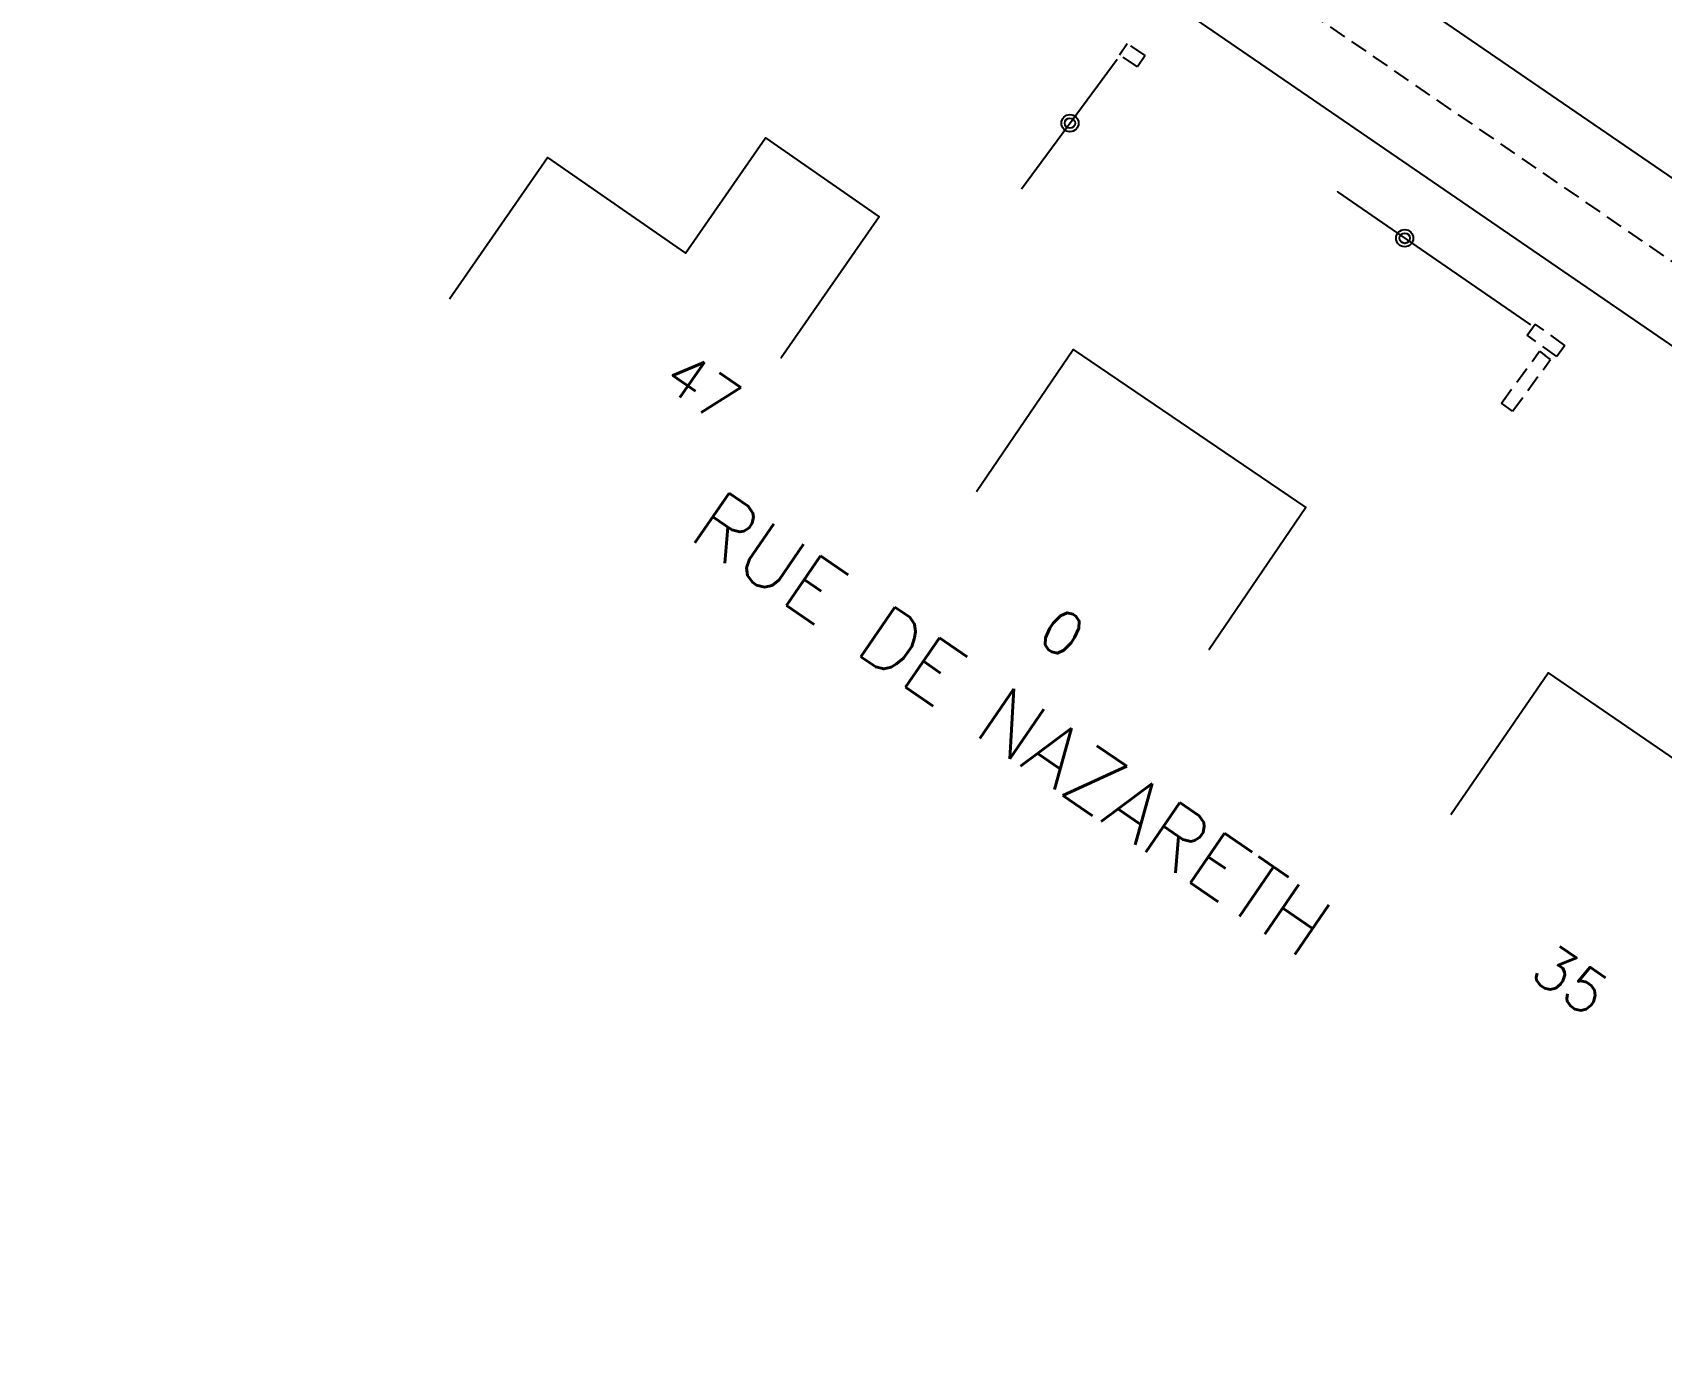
# Model space of a CAD drawing. Header units: millimetres. Extents: x 119599 to 140000, y 124063 to 129001.
# Drawn here: x 139909.65 to 139957.01, y 128933.21 to 128971.65 of the extents above; entities that cross this region are included whole.
import ezdxf
from ezdxf.enums import TextEntityAlignment as Align

# ---------------------------------------------------------------- set-up
doc = ezdxf.new("R2010")
doc.units = ezdxf.units.MM
doc.linetypes.add('DASHED', pattern=[0.75, 0.5, -0.25])
doc.layers.get('0').update_dxf_attribs({"linetype": 'CONTINUOUS'})
for name, color, linetype in [('W0001', 6, 'DASHED'), ('W0008', 7, 'CONTINUOUS'), ('W0100', 7, 'CONTINUOUS'), ('W0112', 1, 'DASHED'), ('W0322', 7, 'CONTINUOUS'), ('W0989', 7, 'CONTINUOUS'), ('W0991', 7, 'CONTINUOUS')]:
    doc.layers.add(name, color=color, linetype=linetype)
doc.styles.get("Standard").update_dxf_attribs({"font": 'romans.shx', "width": 0.85})

# ---------------------------------------------------------------- blocks, each defined once
blk = doc.blocks.new('t322o')
at = {"color": 0, "linetype": 'Continuous'}
for radius in [0.25, 0.15]:
    blk.add_circle((0, 0), radius, dxfattribs=at)

msp = doc.modelspace()

# ---------------------------------------------------------------- linework, layer by layer
at = {"layer": 'W0001'}
msp.add_lwpolyline([(139906.423, 129000), (139934.4, 128980.723), (139962.71, 128961.292), (139981.03, 128948.72), (139998.172, 128936.93), (140000, 128935.643)], dxfattribs=at)
at = {"layer": 'W0008'}
for points in [[(139909.996, 129000), (139943.628, 128976.816), (139944.005, 128976.542), (139975.531, 128954.949), (139986.407, 128947.436), (139986.772, 128947.176), (139997.746, 128939.683), (140000, 128938.084)], [(140000, 128933.213), (139997.729, 128934.801), (139984.379, 128943.976), (139984.031, 128944.238), (139941.731, 128973.236), (139941.317, 128973.522), (139908.408, 128996.121)]]:
    msp.add_lwpolyline(points, dxfattribs=at)
at = {"layer": 'W0100'}
for points in [[(139921.774, 128963.91), (139924.625, 128968.018), (139928.635, 128965.235), (139930.962, 128968.589), (139934.269, 128966.294), (139931.419, 128962.186), (139931.419, 128962.186), (139931.419, 128962.186), (139931.419, 128962.186), (139931.419, 128962.186), (139931.419, 128962.186), (139931.419, 128962.186), (139931.419, 128962.186), (139931.419, 128962.186), (139931.419, 128962.186), (139931.419, 128962.186), (139931.419, 128962.186), (139931.419, 128962.186), (139931.419, 128962.186), (139931.419, 128962.186), (139931.419, 128962.186), (139931.419, 128962.186), (139931.419, 128962.186), (139931.419, 128962.186), (139931.419, 128962.186), (139931.419, 128962.186), (139931.419, 128962.186), (139931.419, 128962.186), (139931.419, 128962.186), (139931.419, 128962.186), (139931.419, 128962.186), (139931.419, 128962.186), (139931.419, 128962.186), (139931.419, 128962.186), (139931.419, 128962.186), (139931.419, 128962.186), (139931.419, 128962.186), (139931.419, 128962.186), (139931.419, 128962.186), (139931.419, 128962.186), (139931.419, 128962.186), (139931.419, 128962.186), (139931.419, 128962.186), (139931.419, 128962.186), (139931.419, 128962.186), (139931.419, 128962.186), (139931.419, 128962.186), (139931.419, 128962.186), (139931.419, 128962.186), (139931.419, 128962.186), (139931.419, 128962.186), (139931.419, 128962.186), (139931.419, 128962.186), (139931.419, 128962.186), (139931.419, 128962.186), (139931.419, 128962.186), (139931.419, 128962.186), (139931.419, 128962.186), (139931.419, 128962.186), (139931.419, 128962.186), (139931.419, 128962.186), (139931.419, 128962.186), (139931.419, 128962.186), (139931.419, 128962.186), (139931.419, 128962.186), (139931.419, 128962.186), (139931.419, 128962.186), (139931.419, 128962.186), (139931.419, 128962.186), (139931.419, 128962.186), (139931.419, 128962.186), (139931.419, 128962.186), (139931.419, 128962.186), (139931.419, 128962.186), (139931.419, 128962.186), (139931.419, 128962.186), (139931.419, 128962.186), (139931.419, 128962.186), (139931.419, 128962.186), (139931.419, 128962.186), (139931.419, 128962.186), (139931.419, 128962.186), (139931.419, 128962.186), (139931.419, 128962.186), (139931.419, 128962.186), (139931.419, 128962.186), (139931.419, 128962.186), (139931.419, 128962.186), (139931.419, 128962.186), (139931.419, 128962.186), (139931.419, 128962.186), (139931.419, 128962.186), (139931.419, 128962.186), (139931.419, 128962.186), (139931.419, 128962.186), (139931.419, 128962.186), (139931.419, 128962.186), (139931.419, 128962.186), (139931.419, 128962.186), (139931.419, 128962.186), (139931.419, 128962.186), (139931.419, 128962.186), (139931.419, 128962.186), (139931.419, 128962.186), (139931.419, 128962.186), (139931.419, 128962.186), (139931.419, 128962.186), (139931.419, 128962.186), (139931.419, 128962.186), (139931.419, 128962.186), (139931.419, 128962.186), (139931.419, 128962.186), (139931.419, 128962.186), (139931.419, 128962.186), (139931.419, 128962.186), (139931.419, 128962.186), (139931.419, 128962.186), (139931.419, 128962.186), (139931.419, 128962.186), (139931.419, 128962.186), (139931.419, 128962.186)], [(139937.1, 128958.3), (139939.909, 128962.437), (139946.674, 128957.843), (139943.865, 128953.707), (139943.865, 128953.707), (139943.865, 128953.707), (139943.865, 128953.707), (139943.865, 128953.707), (139943.865, 128953.707), (139943.865, 128953.707), (139943.865, 128953.707), (139943.865, 128953.707), (139943.865, 128953.707), (139943.865, 128953.707), (139943.865, 128953.707), (139943.865, 128953.707), (139943.865, 128953.707), (139943.865, 128953.707), (139943.865, 128953.707), (139943.865, 128953.707), (139943.865, 128953.707), (139943.865, 128953.707), (139943.865, 128953.707), (139943.865, 128953.707), (139943.865, 128953.707), (139943.865, 128953.707), (139943.865, 128953.707), (139943.865, 128953.707), (139943.865, 128953.707), (139943.865, 128953.707), (139943.865, 128953.707), (139943.865, 128953.707), (139943.865, 128953.707), (139943.865, 128953.707), (139943.865, 128953.707), (139943.865, 128953.707), (139943.865, 128953.707), (139943.865, 128953.707), (139943.865, 128953.707), (139943.865, 128953.707), (139943.865, 128953.707), (139943.865, 128953.707), (139943.865, 128953.707), (139943.865, 128953.707), (139943.865, 128953.707), (139943.865, 128953.707), (139943.865, 128953.707), (139943.865, 128953.707), (139943.865, 128953.707), (139943.865, 128953.707), (139943.865, 128953.707), (139943.865, 128953.707), (139943.865, 128953.707), (139943.865, 128953.707), (139943.865, 128953.707), (139943.865, 128953.707), (139943.865, 128953.707), (139943.865, 128953.707), (139943.865, 128953.707), (139943.865, 128953.707), (139943.865, 128953.707), (139943.865, 128953.707), (139943.865, 128953.707), (139943.865, 128953.707), (139943.865, 128953.707), (139943.865, 128953.707), (139943.865, 128953.707), (139943.865, 128953.707), (139943.865, 128953.707), (139943.865, 128953.707), (139943.865, 128953.707), (139943.865, 128953.707), (139943.865, 128953.707), (139943.865, 128953.707), (139943.865, 128953.707), (139943.865, 128953.707), (139943.865, 128953.707), (139943.865, 128953.707), (139943.865, 128953.707), (139943.865, 128953.707), (139943.865, 128953.707), (139943.865, 128953.707), (139943.865, 128953.707), (139943.865, 128953.707), (139943.865, 128953.707), (139943.865, 128953.707), (139943.865, 128953.707), (139943.865, 128953.707), (139943.865, 128953.707), (139943.865, 128953.707), (139943.865, 128953.707), (139943.865, 128953.707), (139943.865, 128953.707), (139943.865, 128953.707), (139943.865, 128953.707), (139943.865, 128953.707), (139943.865, 128953.707), (139943.865, 128953.707), (139943.865, 128953.707), (139943.865, 128953.707), (139943.865, 128953.707), (139943.865, 128953.707), (139943.865, 128953.707), (139943.865, 128953.707), (139943.865, 128953.707), (139943.865, 128953.707), (139943.865, 128953.707), (139943.865, 128953.707), (139943.865, 128953.707), (139943.865, 128953.707), (139943.865, 128953.707), (139943.865, 128953.707), (139943.865, 128953.707), (139943.865, 128953.707), (139943.865, 128953.707), (139943.865, 128953.707), (139943.865, 128953.707), (139943.865, 128953.707), (139943.865, 128953.707), (139943.865, 128953.707)], [(139950.893, 128948.909), (139953.719, 128953.034), (139964.639, 128945.552)]]:
    msp.add_lwpolyline(points, dxfattribs=at)
at = {"layer": 'W0112'}
for points in [[(139942, 128970.982), (139941.775, 128970.652), (139941.257, 128971.004), (139941.482, 128971.335), (139941.482, 128971.335), (139941.482, 128971.335), (139941.482, 128971.335), (139941.482, 128971.335), (139941.482, 128971.335), (139941.482, 128971.335), (139941.482, 128971.335), (139941.482, 128971.335), (139941.482, 128971.335), (139941.482, 128971.335), (139941.482, 128971.335), (139941.482, 128971.335), (139941.482, 128971.335), (139941.482, 128971.335), (139941.482, 128971.335), (139941.482, 128971.335), (139941.482, 128971.335), (139941.482, 128971.335), (139941.482, 128971.335), (139941.482, 128971.335), (139941.482, 128971.335), (139941.482, 128971.335), (139941.482, 128971.335), (139941.482, 128971.335), (139941.482, 128971.335), (139941.482, 128971.335), (139941.482, 128971.335), (139941.482, 128971.335), (139941.482, 128971.335), (139941.482, 128971.335), (139941.482, 128971.335), (139941.482, 128971.335), (139941.482, 128971.335), (139941.482, 128971.335), (139941.482, 128971.335), (139941.482, 128971.335), (139941.482, 128971.335), (139941.482, 128971.335), (139941.482, 128971.335), (139941.482, 128971.335), (139941.482, 128971.335), (139941.482, 128971.335), (139941.482, 128971.335), (139941.482, 128971.335), (139941.482, 128971.335), (139941.482, 128971.335), (139941.482, 128971.335), (139941.482, 128971.335), (139941.482, 128971.335), (139941.482, 128971.335), (139941.482, 128971.335), (139941.482, 128971.335), (139941.482, 128971.335), (139941.482, 128971.335), (139941.482, 128971.335), (139941.482, 128971.335), (139941.482, 128971.335), (139941.482, 128971.335), (139941.482, 128971.335), (139941.482, 128971.335), (139941.482, 128971.335), (139941.482, 128971.335), (139941.482, 128971.335), (139941.482, 128971.335), (139941.482, 128971.335), (139941.482, 128971.335), (139941.482, 128971.335), (139941.482, 128971.335), (139941.482, 128971.335), (139941.482, 128971.335), (139941.482, 128971.335), (139941.482, 128971.335), (139941.482, 128971.335), (139941.482, 128971.335), (139941.482, 128971.335), (139941.482, 128971.335), (139941.482, 128971.335), (139941.482, 128971.335), (139941.482, 128971.335), (139941.482, 128971.335), (139941.482, 128971.335), (139941.482, 128971.335), (139941.482, 128971.335), (139941.482, 128971.335), (139941.482, 128971.335), (139941.482, 128971.335), (139941.482, 128971.335), (139941.482, 128971.335), (139941.482, 128971.335), (139941.482, 128971.335), (139941.482, 128971.335), (139941.482, 128971.335), (139941.482, 128971.335), (139941.482, 128971.335), (139941.482, 128971.335), (139941.482, 128971.335), (139941.482, 128971.335), (139941.482, 128971.335), (139941.482, 128971.335), (139941.482, 128971.335), (139941.482, 128971.335), (139941.482, 128971.335), (139941.482, 128971.335), (139941.482, 128971.335), (139941.482, 128971.335), (139941.482, 128971.335), (139941.482, 128971.335), (139941.482, 128971.335), (139941.482, 128971.335), (139941.482, 128971.335), (139941.482, 128971.335), (139941.482, 128971.335), (139941.482, 128971.335), (139941.482, 128971.335), (139941.482, 128971.335), (139941.482, 128971.335)], [(139942, 128970.982), (139941.482, 128971.335), (139941.482, 128971.335), (139941.482, 128971.335), (139941.482, 128971.335), (139941.482, 128971.335), (139941.482, 128971.335), (139941.482, 128971.335), (139941.482, 128971.335), (139941.482, 128971.335), (139941.482, 128971.335), (139941.482, 128971.335), (139941.482, 128971.335), (139941.482, 128971.335), (139941.482, 128971.335), (139941.482, 128971.335), (139941.482, 128971.335), (139941.482, 128971.335), (139941.482, 128971.335), (139941.482, 128971.335), (139941.482, 128971.335), (139941.482, 128971.335), (139941.482, 128971.335), (139941.482, 128971.335), (139941.482, 128971.335), (139941.482, 128971.335), (139941.482, 128971.335), (139941.482, 128971.335), (139941.482, 128971.335), (139941.482, 128971.335), (139941.482, 128971.335), (139941.482, 128971.335), (139941.482, 128971.335), (139941.482, 128971.335), (139941.482, 128971.335), (139941.482, 128971.335), (139941.482, 128971.335), (139941.482, 128971.335), (139941.482, 128971.335), (139941.482, 128971.335), (139941.482, 128971.335), (139941.482, 128971.335), (139941.482, 128971.335), (139941.482, 128971.335), (139941.482, 128971.335), (139941.482, 128971.335), (139941.482, 128971.335), (139941.482, 128971.335), (139941.482, 128971.335), (139941.482, 128971.335), (139941.482, 128971.335), (139941.482, 128971.335), (139941.482, 128971.335), (139941.482, 128971.335), (139941.482, 128971.335), (139941.482, 128971.335), (139941.482, 128971.335), (139941.482, 128971.335), (139941.482, 128971.335), (139941.482, 128971.335), (139941.482, 128971.335), (139941.482, 128971.335), (139941.482, 128971.335), (139941.482, 128971.335), (139941.482, 128971.335), (139941.482, 128971.335), (139941.482, 128971.335), (139941.482, 128971.335), (139941.482, 128971.335), (139941.482, 128971.335), (139941.482, 128971.335), (139941.482, 128971.335), (139941.482, 128971.335), (139941.482, 128971.335), (139941.482, 128971.335), (139941.482, 128971.335), (139941.482, 128971.335), (139941.482, 128971.335), (139941.482, 128971.335), (139941.482, 128971.335), (139941.482, 128971.335), (139941.482, 128971.335), (139941.482, 128971.335), (139941.482, 128971.335), (139941.482, 128971.335), (139941.482, 128971.335), (139941.482, 128971.335), (139941.482, 128971.335), (139941.482, 128971.335), (139941.482, 128971.335), (139941.482, 128971.335), (139941.482, 128971.335), (139941.482, 128971.335), (139941.482, 128971.335), (139941.482, 128971.335), (139941.482, 128971.335), (139941.482, 128971.335), (139941.482, 128971.335), (139941.482, 128971.335), (139941.482, 128971.335), (139941.482, 128971.335), (139941.482, 128971.335), (139941.482, 128971.335), (139941.482, 128971.335), (139941.482, 128971.335), (139941.482, 128971.335), (139941.482, 128971.335), (139941.482, 128971.335), (139941.482, 128971.335), (139941.482, 128971.335), (139941.482, 128971.335), (139941.482, 128971.335), (139941.482, 128971.335), (139941.482, 128971.335), (139941.482, 128971.335), (139941.482, 128971.335), (139941.482, 128971.335), (139941.482, 128971.335), (139941.482, 128971.335), (139941.482, 128971.335)], [(139954.203, 128962.554), (139953.969, 128962.23), (139953.111, 128962.849), (139953.345, 128963.173), (139953.345, 128963.173), (139953.345, 128963.173), (139953.345, 128963.173), (139953.345, 128963.173), (139953.345, 128963.173), (139953.345, 128963.173), (139953.345, 128963.173), (139953.345, 128963.173), (139953.345, 128963.173), (139953.345, 128963.173), (139953.345, 128963.173), (139953.345, 128963.173), (139953.345, 128963.173), (139953.345, 128963.173), (139953.345, 128963.173), (139953.345, 128963.173), (139953.345, 128963.173), (139953.345, 128963.173), (139953.345, 128963.173), (139953.345, 128963.173), (139953.345, 128963.173), (139953.345, 128963.173), (139953.345, 128963.173), (139953.345, 128963.173), (139953.345, 128963.173), (139953.345, 128963.173), (139953.345, 128963.173), (139953.345, 128963.173), (139953.345, 128963.173), (139953.345, 128963.173), (139953.345, 128963.173), (139953.345, 128963.173), (139953.345, 128963.173), (139953.345, 128963.173), (139953.345, 128963.173), (139953.345, 128963.173), (139953.345, 128963.173), (139953.345, 128963.173), (139953.345, 128963.173), (139953.345, 128963.173), (139953.345, 128963.173), (139953.345, 128963.173), (139953.345, 128963.173), (139953.345, 128963.173), (139953.345, 128963.173), (139953.345, 128963.173), (139953.345, 128963.173), (139953.345, 128963.173), (139953.345, 128963.173), (139953.345, 128963.173), (139953.345, 128963.173), (139953.345, 128963.173), (139953.345, 128963.173), (139953.345, 128963.173), (139953.345, 128963.173), (139953.345, 128963.173), (139953.345, 128963.173), (139953.345, 128963.173), (139953.345, 128963.173), (139953.345, 128963.173), (139953.345, 128963.173), (139953.345, 128963.173), (139953.345, 128963.173), (139953.345, 128963.173), (139953.345, 128963.173), (139953.345, 128963.173), (139953.345, 128963.173), (139953.345, 128963.173), (139953.345, 128963.173), (139953.345, 128963.173), (139953.345, 128963.173), (139953.345, 128963.173), (139953.345, 128963.173), (139953.345, 128963.173), (139953.345, 128963.173), (139953.345, 128963.173), (139953.345, 128963.173), (139953.345, 128963.173), (139953.345, 128963.173), (139953.345, 128963.173), (139953.345, 128963.173), (139953.345, 128963.173), (139953.345, 128963.173), (139953.345, 128963.173), (139953.345, 128963.173), (139953.345, 128963.173), (139953.345, 128963.173), (139953.345, 128963.173), (139953.345, 128963.173), (139953.345, 128963.173), (139953.345, 128963.173), (139953.345, 128963.173), (139953.345, 128963.173), (139953.345, 128963.173), (139953.345, 128963.173), (139953.345, 128963.173), (139953.345, 128963.173), (139953.345, 128963.173), (139953.345, 128963.173), (139953.345, 128963.173), (139953.345, 128963.173), (139953.345, 128963.173), (139953.345, 128963.173), (139953.345, 128963.173), (139953.345, 128963.173), (139953.345, 128963.173), (139953.345, 128963.173), (139953.345, 128963.173), (139953.345, 128963.173), (139953.345, 128963.173), (139953.345, 128963.173), (139953.345, 128963.173), (139953.345, 128963.173), (139953.345, 128963.173), (139953.345, 128963.173), (139953.345, 128963.173)], [(139954.203, 128962.554), (139953.345, 128963.173), (139953.345, 128963.173), (139953.345, 128963.173), (139953.345, 128963.173), (139953.345, 128963.173), (139953.345, 128963.173), (139953.345, 128963.173), (139953.345, 128963.173), (139953.345, 128963.173), (139953.345, 128963.173), (139953.345, 128963.173), (139953.345, 128963.173), (139953.345, 128963.173), (139953.345, 128963.173), (139953.345, 128963.173), (139953.345, 128963.173), (139953.345, 128963.173), (139953.345, 128963.173), (139953.345, 128963.173), (139953.345, 128963.173), (139953.345, 128963.173), (139953.345, 128963.173), (139953.345, 128963.173), (139953.345, 128963.173), (139953.345, 128963.173), (139953.345, 128963.173), (139953.345, 128963.173), (139953.345, 128963.173), (139953.345, 128963.173), (139953.345, 128963.173), (139953.345, 128963.173), (139953.345, 128963.173), (139953.345, 128963.173), (139953.345, 128963.173), (139953.345, 128963.173), (139953.345, 128963.173), (139953.345, 128963.173), (139953.345, 128963.173), (139953.345, 128963.173), (139953.345, 128963.173), (139953.345, 128963.173), (139953.345, 128963.173), (139953.345, 128963.173), (139953.345, 128963.173), (139953.345, 128963.173), (139953.345, 128963.173), (139953.345, 128963.173), (139953.345, 128963.173), (139953.345, 128963.173), (139953.345, 128963.173), (139953.345, 128963.173), (139953.345, 128963.173), (139953.345, 128963.173), (139953.345, 128963.173), (139953.345, 128963.173), (139953.345, 128963.173), (139953.345, 128963.173), (139953.345, 128963.173), (139953.345, 128963.173), (139953.345, 128963.173), (139953.345, 128963.173), (139953.345, 128963.173), (139953.345, 128963.173), (139953.345, 128963.173), (139953.345, 128963.173), (139953.345, 128963.173), (139953.345, 128963.173), (139953.345, 128963.173), (139953.345, 128963.173), (139953.345, 128963.173), (139953.345, 128963.173), (139953.345, 128963.173), (139953.345, 128963.173), (139953.345, 128963.173), (139953.345, 128963.173), (139953.345, 128963.173), (139953.345, 128963.173), (139953.345, 128963.173), (139953.345, 128963.173), (139953.345, 128963.173), (139953.345, 128963.173), (139953.345, 128963.173), (139953.345, 128963.173), (139953.345, 128963.173), (139953.345, 128963.173), (139953.345, 128963.173), (139953.345, 128963.173), (139953.345, 128963.173), (139953.345, 128963.173), (139953.345, 128963.173), (139953.345, 128963.173), (139953.345, 128963.173), (139953.345, 128963.173), (139953.345, 128963.173), (139953.345, 128963.173), (139953.345, 128963.173), (139953.345, 128963.173), (139953.345, 128963.173), (139953.345, 128963.173), (139953.345, 128963.173), (139953.345, 128963.173), (139953.345, 128963.173), (139953.345, 128963.173), (139953.345, 128963.173), (139953.345, 128963.173), (139953.345, 128963.173), (139953.345, 128963.173), (139953.345, 128963.173), (139953.345, 128963.173), (139953.345, 128963.173), (139953.345, 128963.173), (139953.345, 128963.173), (139953.345, 128963.173), (139953.345, 128963.173), (139953.345, 128963.173), (139953.345, 128963.173), (139953.345, 128963.173), (139953.345, 128963.173), (139953.345, 128963.173)], [(139952.682, 128960.639), (139952.36, 128960.877), (139953.469, 128962.381), (139953.63, 128962.262), (139953.63, 128962.262), (139953.63, 128962.262), (139953.63, 128962.262), (139953.63, 128962.262), (139953.63, 128962.262), (139953.63, 128962.262), (139953.63, 128962.262), (139953.63, 128962.262), (139953.63, 128962.262), (139953.63, 128962.262), (139953.63, 128962.262), (139953.63, 128962.262), (139953.63, 128962.262), (139953.63, 128962.262), (139953.63, 128962.262), (139953.63, 128962.262), (139953.63, 128962.262), (139953.63, 128962.262), (139953.63, 128962.262), (139953.63, 128962.262), (139953.63, 128962.262), (139953.63, 128962.262), (139953.63, 128962.262), (139953.63, 128962.262), (139953.63, 128962.262), (139953.63, 128962.262), (139953.63, 128962.262), (139953.63, 128962.262), (139953.63, 128962.262), (139953.63, 128962.262), (139953.63, 128962.262), (139953.63, 128962.262), (139953.63, 128962.262), (139953.63, 128962.262), (139953.63, 128962.262), (139953.63, 128962.262), (139953.63, 128962.262), (139953.63, 128962.262), (139953.63, 128962.262), (139953.63, 128962.262), (139953.63, 128962.262), (139953.63, 128962.262), (139953.63, 128962.262), (139953.63, 128962.262), (139953.63, 128962.262), (139953.63, 128962.262), (139953.63, 128962.262), (139953.63, 128962.262), (139953.63, 128962.262), (139953.63, 128962.262), (139953.63, 128962.262), (139953.63, 128962.262), (139953.63, 128962.262), (139953.63, 128962.262), (139953.63, 128962.262), (139953.63, 128962.262), (139953.63, 128962.262), (139953.63, 128962.262), (139953.63, 128962.262), (139953.63, 128962.262), (139953.63, 128962.262), (139953.63, 128962.262), (139953.63, 128962.262), (139953.63, 128962.262), (139953.63, 128962.262), (139953.63, 128962.262), (139953.63, 128962.262), (139953.63, 128962.262), (139953.63, 128962.262), (139953.63, 128962.262), (139953.63, 128962.262), (139953.63, 128962.262), (139953.63, 128962.262), (139953.63, 128962.262), (139953.63, 128962.262), (139953.63, 128962.262), (139953.63, 128962.262), (139953.63, 128962.262), (139953.63, 128962.262), (139953.63, 128962.262), (139953.63, 128962.262), (139953.63, 128962.262), (139953.63, 128962.262), (139953.63, 128962.262), (139953.63, 128962.262), (139953.63, 128962.262), (139953.63, 128962.262), (139953.63, 128962.262), (139953.63, 128962.262), (139953.63, 128962.262), (139953.63, 128962.262), (139953.63, 128962.262), (139953.63, 128962.262), (139953.63, 128962.262), (139953.63, 128962.262), (139953.63, 128962.262), (139953.63, 128962.262), (139953.63, 128962.262), (139953.63, 128962.262), (139953.63, 128962.262), (139953.63, 128962.262), (139953.63, 128962.262), (139953.63, 128962.262), (139953.63, 128962.262), (139953.63, 128962.262), (139953.63, 128962.262), (139953.63, 128962.262), (139953.63, 128962.262), (139953.63, 128962.262), (139953.63, 128962.262), (139953.63, 128962.262), (139953.63, 128962.262), (139953.63, 128962.262), (139953.63, 128962.262), (139953.63, 128962.262), (139953.63, 128962.262)], [(139952.682, 128960.639), (139953.791, 128962.143), (139953.63, 128962.262), (139953.63, 128962.262), (139953.63, 128962.262), (139953.63, 128962.262), (139953.63, 128962.262), (139953.63, 128962.262), (139953.63, 128962.262), (139953.63, 128962.262), (139953.63, 128962.262), (139953.63, 128962.262), (139953.63, 128962.262), (139953.63, 128962.262), (139953.63, 128962.262), (139953.63, 128962.262), (139953.63, 128962.262), (139953.63, 128962.262), (139953.63, 128962.262), (139953.63, 128962.262), (139953.63, 128962.262), (139953.63, 128962.262), (139953.63, 128962.262), (139953.63, 128962.262), (139953.63, 128962.262), (139953.63, 128962.262), (139953.63, 128962.262), (139953.63, 128962.262), (139953.63, 128962.262), (139953.63, 128962.262), (139953.63, 128962.262), (139953.63, 128962.262), (139953.63, 128962.262), (139953.63, 128962.262), (139953.63, 128962.262), (139953.63, 128962.262), (139953.63, 128962.262), (139953.63, 128962.262), (139953.63, 128962.262), (139953.63, 128962.262), (139953.63, 128962.262), (139953.63, 128962.262), (139953.63, 128962.262), (139953.63, 128962.262), (139953.63, 128962.262), (139953.63, 128962.262), (139953.63, 128962.262), (139953.63, 128962.262), (139953.63, 128962.262), (139953.63, 128962.262), (139953.63, 128962.262), (139953.63, 128962.262), (139953.63, 128962.262), (139953.63, 128962.262), (139953.63, 128962.262), (139953.63, 128962.262), (139953.63, 128962.262), (139953.63, 128962.262), (139953.63, 128962.262), (139953.63, 128962.262), (139953.63, 128962.262), (139953.63, 128962.262), (139953.63, 128962.262), (139953.63, 128962.262), (139953.63, 128962.262), (139953.63, 128962.262), (139953.63, 128962.262), (139953.63, 128962.262), (139953.63, 128962.262), (139953.63, 128962.262), (139953.63, 128962.262), (139953.63, 128962.262), (139953.63, 128962.262), (139953.63, 128962.262), (139953.63, 128962.262), (139953.63, 128962.262), (139953.63, 128962.262), (139953.63, 128962.262), (139953.63, 128962.262), (139953.63, 128962.262), (139953.63, 128962.262), (139953.63, 128962.262), (139953.63, 128962.262), (139953.63, 128962.262), (139953.63, 128962.262), (139953.63, 128962.262), (139953.63, 128962.262), (139953.63, 128962.262), (139953.63, 128962.262), (139953.63, 128962.262), (139953.63, 128962.262), (139953.63, 128962.262), (139953.63, 128962.262), (139953.63, 128962.262), (139953.63, 128962.262), (139953.63, 128962.262), (139953.63, 128962.262), (139953.63, 128962.262), (139953.63, 128962.262), (139953.63, 128962.262), (139953.63, 128962.262), (139953.63, 128962.262), (139953.63, 128962.262), (139953.63, 128962.262), (139953.63, 128962.262), (139953.63, 128962.262), (139953.63, 128962.262), (139953.63, 128962.262), (139953.63, 128962.262), (139953.63, 128962.262), (139953.63, 128962.262), (139953.63, 128962.262), (139953.63, 128962.262), (139953.63, 128962.262), (139953.63, 128962.262), (139953.63, 128962.262), (139953.63, 128962.262), (139953.63, 128962.262), (139953.63, 128962.262), (139953.63, 128962.262)]]:
    msp.add_lwpolyline(points, dxfattribs=at)
at = {"layer": 'W0322'}
for points in [[(139938.402, 128967.106), (139938.402, 128967.106), (139938.402, 128967.106), (139938.402, 128967.106), (139938.402, 128967.106), (139938.402, 128967.106), (139938.402, 128967.106), (139938.402, 128967.106), (139938.402, 128967.106), (139938.402, 128967.106), (139938.402, 128967.106), (139938.402, 128967.106), (139938.402, 128967.106), (139938.402, 128967.106), (139938.402, 128967.106), (139938.402, 128967.106), (139938.402, 128967.106), (139938.402, 128967.106), (139938.402, 128967.106), (139941.192, 128970.872)], [(139938.402, 128967.106), (139938.402, 128967.106), (139938.402, 128967.106), (139938.402, 128967.106), (139938.402, 128967.106), (139938.402, 128967.106), (139938.402, 128967.106), (139938.402, 128967.106), (139938.402, 128967.106), (139938.402, 128967.106), (139938.402, 128967.106), (139938.402, 128967.106), (139938.402, 128967.106), (139938.402, 128967.106), (139938.402, 128967.106), (139938.402, 128967.106), (139938.402, 128967.106), (139938.402, 128967.106), (139938.402, 128967.106), (139938.402, 128967.106), (139938.402, 128967.106), (139938.402, 128967.106), (139938.402, 128967.106), (139938.402, 128967.106), (139938.402, 128967.106), (139938.402, 128967.106), (139938.402, 128967.106), (139938.402, 128967.106), (139938.402, 128967.106), (139938.402, 128967.106), (139938.402, 128967.106), (139938.402, 128967.106), (139938.402, 128967.106), (139938.402, 128967.106), (139938.402, 128967.106), (139938.402, 128967.106), (139938.402, 128967.106), (139938.402, 128967.106), (139938.402, 128967.106), (139938.402, 128967.106), (139938.402, 128967.106), (139938.402, 128967.106), (139938.402, 128967.106), (139938.402, 128967.106), (139938.402, 128967.106), (139938.402, 128967.106), (139938.402, 128967.106), (139938.402, 128967.106), (139938.402, 128967.106), (139938.402, 128967.106), (139938.402, 128967.106), (139938.402, 128967.106), (139938.402, 128967.106), (139938.402, 128967.106), (139938.402, 128967.106), (139938.402, 128967.106), (139938.402, 128967.106), (139938.402, 128967.106), (139938.402, 128967.106), (139938.402, 128967.106), (139938.402, 128967.106), (139938.402, 128967.106), (139938.402, 128967.106), (139938.402, 128967.106), (139938.402, 128967.106), (139938.402, 128967.106), (139938.402, 128967.106), (139938.402, 128967.106), (139938.402, 128967.106), (139938.402, 128967.106), (139938.402, 128967.106), (139938.402, 128967.106), (139938.402, 128967.106), (139938.402, 128967.106), (139938.402, 128967.106), (139938.402, 128967.106), (139938.402, 128967.106), (139938.402, 128967.106), (139938.402, 128967.106), (139938.402, 128967.106), (139938.402, 128967.106), (139938.402, 128967.106), (139938.402, 128967.106), (139938.402, 128967.106), (139938.402, 128967.106), (139938.402, 128967.106), (139938.402, 128967.106), (139938.402, 128967.106), (139938.402, 128967.106), (139938.402, 128967.106), (139938.402, 128967.106), (139938.402, 128967.106), (139938.402, 128967.106), (139938.402, 128967.106), (139938.402, 128967.106), (139938.402, 128967.106), (139938.402, 128967.106), (139938.402, 128967.106), (139938.402, 128967.106), (139938.402, 128967.106), (139938.402, 128967.106)], [(139947.592, 128967.016), (139947.592, 128967.016), (139947.592, 128967.016), (139947.592, 128967.016), (139947.592, 128967.016), (139947.592, 128967.016), (139947.592, 128967.016), (139947.592, 128967.016), (139947.592, 128967.016), (139947.592, 128967.016), (139947.592, 128967.016), (139947.592, 128967.016), (139947.592, 128967.016), (139947.592, 128967.016), (139947.592, 128967.016), (139947.592, 128967.016), (139947.592, 128967.016), (139947.592, 128967.016), (139947.592, 128967.016), (139947.592, 128967.016), (139947.592, 128967.016), (139947.592, 128967.016), (139947.592, 128967.016), (139947.592, 128967.016), (139947.592, 128967.016), (139947.592, 128967.016), (139947.592, 128967.016), (139947.592, 128967.016), (139947.592, 128967.016), (139947.592, 128967.016), (139947.592, 128967.016), (139947.592, 128967.016), (139947.592, 128967.016), (139947.592, 128967.016), (139947.592, 128967.016), (139947.592, 128967.016), (139947.592, 128967.016), (139947.592, 128967.016), (139947.592, 128967.016), (139947.592, 128967.016), (139947.592, 128967.016), (139947.592, 128967.016), (139947.592, 128967.016), (139947.592, 128967.016), (139947.592, 128967.016), (139947.592, 128967.016), (139947.592, 128967.016), (139947.592, 128967.016), (139947.592, 128967.016), (139947.592, 128967.016), (139947.592, 128967.016), (139947.592, 128967.016), (139947.592, 128967.016), (139947.592, 128967.016), (139947.592, 128967.016), (139947.592, 128967.016), (139947.592, 128967.016), (139947.592, 128967.016), (139947.592, 128967.016), (139947.592, 128967.016), (139947.592, 128967.016), (139947.592, 128967.016), (139947.592, 128967.016), (139947.592, 128967.016), (139947.592, 128967.016), (139947.592, 128967.016), (139947.592, 128967.016), (139947.592, 128967.016), (139947.592, 128967.016), (139947.592, 128967.016), (139947.592, 128967.016), (139947.592, 128967.016), (139947.592, 128967.016), (139947.592, 128967.016), (139947.592, 128967.016), (139947.592, 128967.016), (139947.592, 128967.016), (139947.592, 128967.016), (139947.592, 128967.016), (139947.592, 128967.016), (139947.592, 128967.016), (139947.592, 128967.016), (139947.592, 128967.016), (139947.592, 128967.016), (139947.592, 128967.016), (139947.592, 128967.016), (139947.592, 128967.016), (139947.592, 128967.016), (139947.592, 128967.016), (139947.592, 128967.016), (139947.592, 128967.016), (139947.592, 128967.016), (139947.592, 128967.016), (139947.592, 128967.016), (139947.592, 128967.016), (139947.592, 128967.016), (139947.592, 128967.016), (139947.592, 128967.016), (139947.592, 128967.016), (139947.592, 128967.016), (139947.592, 128967.016)], [(139947.592, 128967.016), (139947.592, 128967.016), (139947.592, 128967.016), (139947.592, 128967.016), (139947.592, 128967.016), (139947.592, 128967.016), (139947.592, 128967.016), (139947.592, 128967.016), (139947.592, 128967.016), (139947.592, 128967.016), (139947.592, 128967.016), (139947.592, 128967.016), (139947.592, 128967.016), (139947.592, 128967.016), (139947.592, 128967.016), (139947.592, 128967.016), (139947.592, 128967.016), (139947.592, 128967.016), (139947.592, 128967.016), (139953.203, 128963.153)]]:
    msp.add_lwpolyline(points, dxfattribs=at)

# ---------------------------------------------------------------- block references
for p, rotation in [((139939.816, 128969.014), 53.46745231036918), ((139949.548, 128965.669), 325.4538124667042)]:
    msp.add_blockref('t322o', p, dxfattribs=dict(at, rotation=rotation))

# ---------------------------------------------------------------- texts
at = {"layer": 'W0989'}
msp.add_text('RUE DE NAZARETH', height=1.75, rotation=325.5353, dxfattribs=at).set_placement((139938.126, 128951.549), align=Align.MIDDLE)
at = {"layer": 'W0991'}
for s, rotation, p in [('47', 325.2389, (139929.139, 128961.333)), ('0', 325.826, (139939.591, 128954.191)), ('35', 325.5824, (139954.367, 128944.105))]:
    msp.add_text(s, height=1.25, rotation=rotation, dxfattribs=at).set_placement(p, align=Align.MIDDLE)

doc.saveas('drawing.dxf')
